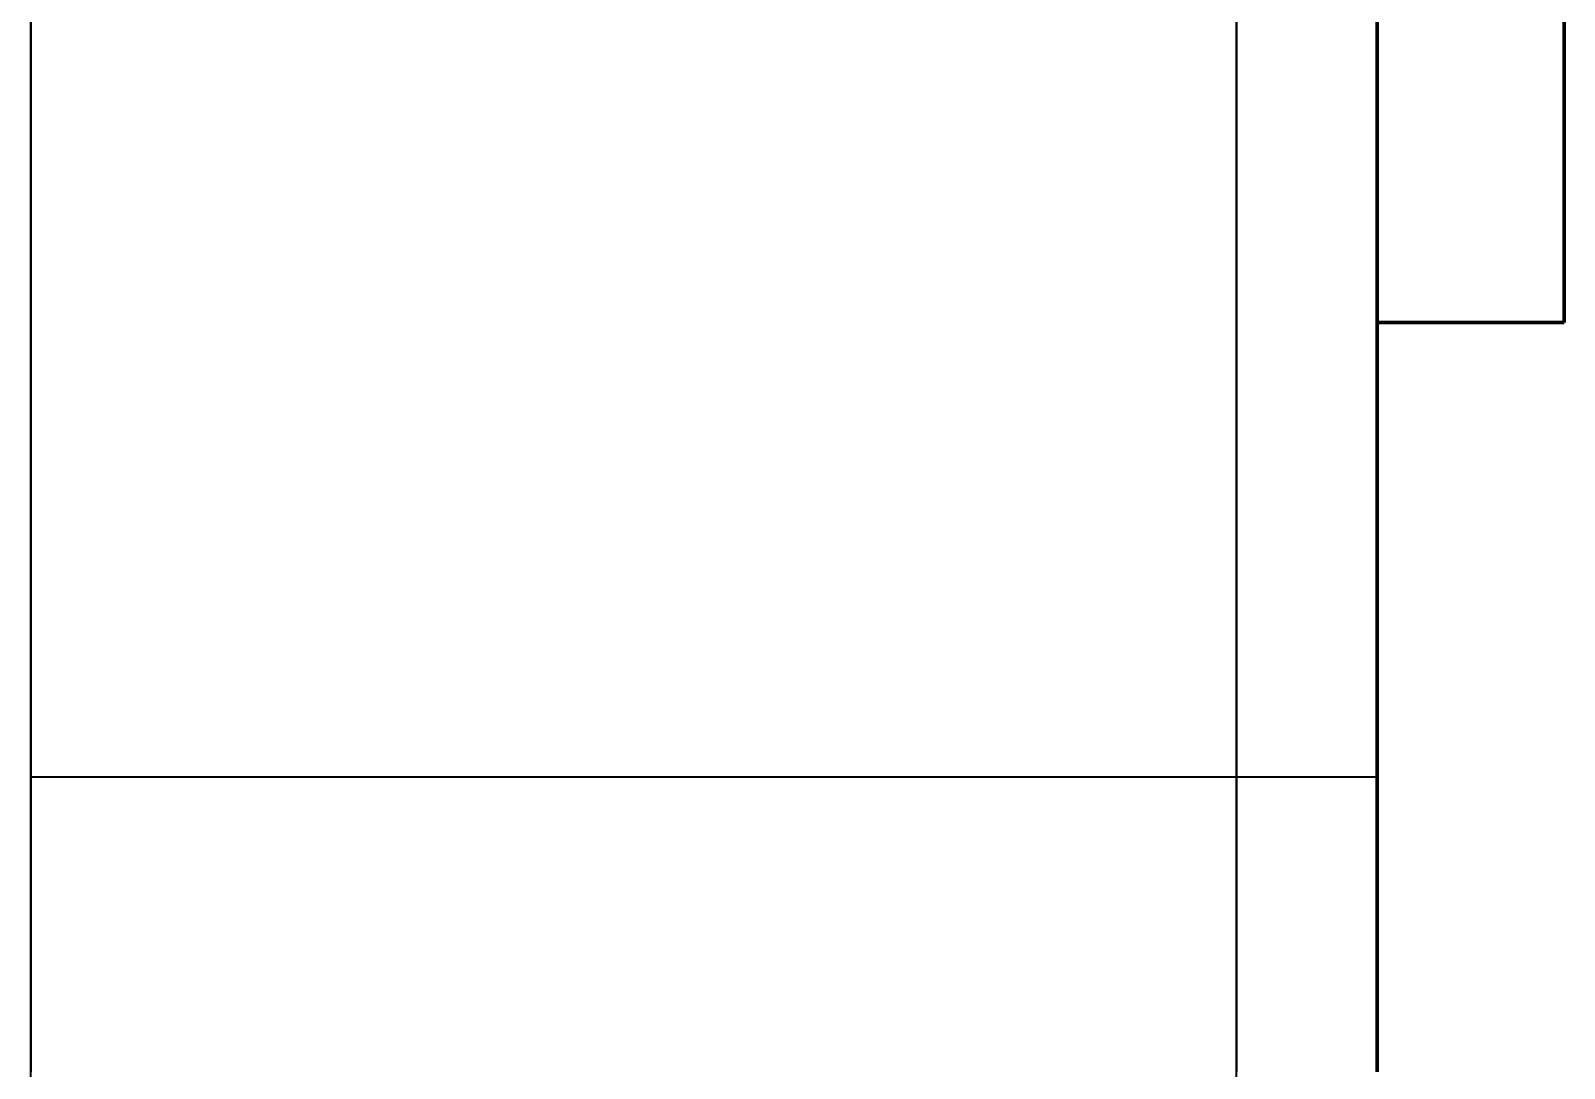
# Model space of a CAD drawing. Header units: millimetres. Extents: x 0 to 2382, y 0 to 420.
# Drawn here: x 184.725 to 188, y 106.407 to 108.623 of the extents above; entities that cross this region are included whole.
import ezdxf

# ---------------------------------------------------------------- set-up
doc = ezdxf.new("R2010")
doc.units = ezdxf.units.MM
doc.linetypes.add('IRAM-E-TRAZOS', pattern=[5, 4, -1])
doc.layers.add('01-VISIBLE', color=7, linetype='CONTINUOUS', lineweight=70)
doc.layers.add('02-OCULTA', color=4, linetype='IRAM-E-TRAZOS', lineweight=35)

msp = doc.modelspace()

# ---------------------------------------------------------------- linework, layer by layer
at = {"layer": '01-VISIBLE'}
msp.add_line((187.6, 108), (188, 108), dxfattribs=at)
for points in [[(187.6, 108.65), (187.6, 108.6), (187.6, 108.55), (187.6, 108.5), (187.6, 108.45), (187.6, 108.4), (187.6, 108.35), (187.6, 108.3), (187.6, 108.25), (187.6, 108.2), (187.6, 108.15), (187.6, 108.1), (187.6, 108.05), (187.6, 108), (187.6, 107.95), (187.6, 107.9), (187.6, 107.85), (187.6, 107.8), (187.6, 107.75), (187.6, 107.7), (187.6, 107.65), (187.6, 107.6), (187.6, 107.55), (187.6, 107.5), (187.6, 107.45), (187.6, 107.4), (187.6, 107.35), (187.6, 107.3), (187.6, 107.25), (187.6, 107.2), (187.6, 107.15), (187.6, 107.1), (187.6, 107.05), (187.6, 107), (187.6, 106.95), (187.6, 106.9), (187.6, 106.85), (187.6, 106.8), (187.6, 106.75), (187.6, 106.7), (187.6, 106.65), (187.6, 106.6), (187.6, 106.55), (187.6, 106.5), (187.6, 106.45), (187.6, 106.4)], [(188, 108.65), (188, 108.6), (188, 108.55), (188, 108.5), (188, 108.45), (188, 108.4), (188, 108.35), (188, 108.3), (188, 108.25), (188, 108.2), (188, 108.15), (188, 108.1), (188, 108.05), (188, 108)]]:
    msp.add_lwpolyline(points, dxfattribs=at)
at = {"layer": '02-OCULTA'}
msp.add_line((184.725, 107.03), (187.6, 107.03), dxfattribs=at)
for points in [[(187.6, 106.4), (187.6, 106.5), (187.6, 106.6), (187.6, 106.7), (187.6, 106.8), (187.6, 106.9), (187.6, 107), (187.6, 107.1), (187.6, 107.2), (187.6, 107.3), (187.6, 107.4), (187.6, 107.5), (187.6, 107.6), (187.6, 107.7), (187.6, 107.8), (187.6, 107.9), (187.6, 108), (187.6, 108.1), (187.6, 108.2), (187.6, 108.3), (187.6, 108.4), (187.6, 108.5), (187.6, 108.6), (187.6, 108.7)], [(184.725, 106.379), (184.725, 106.45), (184.725, 106.521), (184.725, 106.592), (184.725, 106.663), (184.725, 106.734), (184.725, 106.805), (184.725, 106.876), (184.725, 106.947), (184.725, 107.018), (184.725, 107.089), (184.725, 107.16), (184.725, 107.231), (184.725, 107.302), (184.725, 107.373), (184.725, 107.444), (184.725, 107.515), (184.725, 107.586), (184.725, 107.657), (184.725, 107.728), (184.725, 107.799), (184.725, 107.87), (184.725, 107.941), (184.725, 108.012), (184.725, 108.083), (184.725, 108.154), (184.725, 108.225), (184.725, 108.296), (184.725, 108.367), (184.725, 108.438), (184.725, 108.509), (184.725, 108.58), (184.725, 108.651)], [(184.725, 108.65), (184.725, 108.6), (184.725, 108.55), (184.725, 108.5), (184.725, 108.45), (184.725, 108.4), (184.725, 108.35), (184.725, 108.3), (184.725, 108.25), (184.725, 108.2), (184.725, 108.15), (184.725, 108.1), (184.725, 108.05), (184.725, 108), (184.725, 107.95), (184.725, 107.9), (184.725, 107.85), (184.725, 107.8), (184.725, 107.75), (184.725, 107.7), (184.725, 107.65), (184.725, 107.6), (184.725, 107.55), (184.725, 107.5), (184.725, 107.45), (184.725, 107.4), (184.725, 107.35), (184.725, 107.3), (184.725, 107.25), (184.725, 107.2), (184.725, 107.15), (184.725, 107.1), (184.725, 107.05), (184.725, 107), (184.725, 106.95), (184.725, 106.9), (184.725, 106.85), (184.725, 106.8), (184.725, 106.75), (184.725, 106.7), (184.725, 106.65), (184.725, 106.6), (184.725, 106.55), (184.725, 106.5), (184.725, 106.45), (184.725, 106.4)], [(184.725, 108.6408), (184.725, 108.5905), (184.725, 108.5402), (184.725, 108.4898), (184.725, 108.4395), (184.725, 108.3892), (184.725, 108.3388), (184.725, 108.2885), (184.725, 108.2381), (184.725, 108.1878), (184.725, 108.1375), (184.725, 108.0871), (184.725, 108.0368), (184.725, 107.9864), (184.725, 107.9361), (184.725, 107.8858), (184.725, 107.8354), (184.725, 107.7851), (184.725, 107.7347), (184.725, 107.6844), (184.725, 107.6341), (184.725, 107.5837), (184.725, 107.5334), (184.725, 107.4831), (184.725, 107.4327), (184.725, 107.3824), (184.725, 107.332), (184.725, 107.2817), (184.725, 107.2314), (184.725, 107.181), (184.725, 107.1307), (184.725, 107.0803), (184.725, 107.03)], [(184.725, 107.03), (184.725, 107.0803), (184.725, 107.1307), (184.725, 107.181), (184.725, 107.2314), (184.725, 107.2817), (184.725, 107.332), (184.725, 107.3824), (184.725, 107.4327), (184.725, 107.4831), (184.725, 107.5334), (184.725, 107.5837), (184.725, 107.6341), (184.725, 107.6844), (184.725, 107.7347), (184.725, 107.7851), (184.725, 107.8354), (184.725, 107.8858), (184.725, 107.9361), (184.725, 107.9864), (184.725, 108.0368), (184.725, 108.0871), (184.725, 108.1375), (184.725, 108.1878), (184.725, 108.2381), (184.725, 108.2885), (184.725, 108.3388), (184.725, 108.3892), (184.725, 108.4395), (184.725, 108.4898), (184.725, 108.5402), (184.725, 108.5905), (184.725, 108.6408)], [(187.3, 106.379), (187.3, 106.45), (187.3, 106.521), (187.3, 106.592), (187.3, 106.663), (187.3, 106.734), (187.3, 106.805), (187.3, 106.876), (187.3, 106.947), (187.3, 107.018), (187.3, 107.089), (187.3, 107.16), (187.3, 107.231), (187.3, 107.302), (187.3, 107.373), (187.3, 107.444), (187.3, 107.515), (187.3, 107.586), (187.3, 107.657), (187.3, 107.728), (187.3, 107.799), (187.3, 107.87), (187.3, 107.941), (187.3, 108.012), (187.3, 108.083), (187.3, 108.154), (187.3, 108.225), (187.3, 108.296), (187.3, 108.367), (187.3, 108.438), (187.3, 108.509), (187.3, 108.58), (187.3, 108.651)], [(187.3, 108.65), (187.3, 108.6), (187.3, 108.55), (187.3, 108.5), (187.3, 108.45), (187.3, 108.4), (187.3, 108.35), (187.3, 108.3), (187.3, 108.25), (187.3, 108.2), (187.3, 108.15), (187.3, 108.1), (187.3, 108.05), (187.3, 108), (187.3, 107.95), (187.3, 107.9), (187.3, 107.85), (187.3, 107.8), (187.3, 107.75), (187.3, 107.7), (187.3, 107.65), (187.3, 107.6), (187.3, 107.55), (187.3, 107.5), (187.3, 107.45), (187.3, 107.4), (187.3, 107.35), (187.3, 107.3), (187.3, 107.25), (187.3, 107.2), (187.3, 107.15), (187.3, 107.1), (187.3, 107.05), (187.3, 107), (187.3, 106.95), (187.3, 106.9), (187.3, 106.85), (187.3, 106.8), (187.3, 106.75), (187.3, 106.7), (187.3, 106.65), (187.3, 106.6), (187.3, 106.55), (187.3, 106.5), (187.3, 106.45), (187.3, 106.4)], [(187.3, 108.65), (187.3, 108.6), (187.3, 108.55), (187.3, 108.5), (187.3, 108.45), (187.3, 108.4), (187.3, 108.35), (187.3, 108.3), (187.3, 108.25), (187.3, 108.2), (187.3, 108.15), (187.3, 108.1), (187.3, 108.05), (187.3, 108), (187.3, 107.95), (187.3, 107.9), (187.3, 107.85), (187.3, 107.8), (187.3, 107.75), (187.3, 107.7), (187.3, 107.65), (187.3, 107.6), (187.3, 107.55), (187.3, 107.5), (187.3, 107.45), (187.3, 107.4), (187.3, 107.35), (187.3, 107.3), (187.3, 107.25), (187.3, 107.2), (187.3, 107.15), (187.3, 107.1), (187.3, 107.05), (187.3, 107), (187.3, 106.95), (187.3, 106.9), (187.3, 106.85), (187.3, 106.8), (187.3, 106.75), (187.3, 106.7), (187.3, 106.65), (187.3, 106.6), (187.3, 106.55), (187.3, 106.5), (187.3, 106.45), (187.3, 106.4)], [(187.3, 106.4), (187.3, 106.472), (187.3, 106.544), (187.3, 106.616), (187.3, 106.688), (187.3, 106.76), (187.3, 106.832), (187.3, 106.904), (187.3, 106.976), (187.3, 107.048), (187.3, 107.12), (187.3, 107.192), (187.3, 107.264), (187.3, 107.336), (187.3, 107.408), (187.3, 107.48), (187.3, 107.552), (187.3, 107.624), (187.3, 107.696), (187.3, 107.768), (187.3, 107.84), (187.3, 107.912), (187.3, 107.984), (187.3, 108.056), (187.3, 108.128), (187.3, 108.2), (187.3, 108.272), (187.3, 108.344), (187.3, 108.416), (187.3, 108.488), (187.3, 108.56), (187.3, 108.632)], [(187.6, 108.65), (187.6, 108.6), (187.6, 108.55), (187.6, 108.5), (187.6, 108.45), (187.6, 108.4), (187.6, 108.35), (187.6, 108.3), (187.6, 108.25), (187.6, 108.2), (187.6, 108.15), (187.6, 108.1), (187.6, 108.05), (187.6, 108), (187.6, 107.95), (187.6, 107.9), (187.6, 107.85), (187.6, 107.8), (187.6, 107.75), (187.6, 107.7), (187.6, 107.65), (187.6, 107.6), (187.6, 107.55), (187.6, 107.5), (187.6, 107.45), (187.6, 107.4), (187.6, 107.35), (187.6, 107.3), (187.6, 107.25), (187.6, 107.2), (187.6, 107.15), (187.6, 107.1), (187.6, 107.05), (187.6, 107), (187.6, 106.95), (187.6, 106.9), (187.6, 106.85), (187.6, 106.8), (187.6, 106.75), (187.6, 106.7), (187.6, 106.65), (187.6, 106.6), (187.6, 106.55), (187.6, 106.5), (187.6, 106.45), (187.6, 106.4)], [(187.6, 108.65), (187.6, 108.6), (187.6, 108.55), (187.6, 108.5), (187.6, 108.45), (187.6, 108.4), (187.6, 108.35), (187.6, 108.3), (187.6, 108.25), (187.6, 108.2), (187.6, 108.15), (187.6, 108.1), (187.6, 108.05), (187.6, 108)], [(187.6, 108), (187.6, 108.05), (187.6, 108.1), (187.6, 108.15), (187.6, 108.2), (187.6, 108.25), (187.6, 108.3), (187.6, 108.35), (187.6, 108.4), (187.6, 108.45), (187.6, 108.5), (187.6, 108.55), (187.6, 108.6), (187.6, 108.65)], [(187.6, 108.6408), (187.6, 108.5905), (187.6, 108.5402), (187.6, 108.4898), (187.6, 108.4395), (187.6, 108.3892), (187.6, 108.3388), (187.6, 108.2885), (187.6, 108.2381), (187.6, 108.1878), (187.6, 108.1375), (187.6, 108.0871), (187.6, 108.0368), (187.6, 107.9864), (187.6, 107.9361), (187.6, 107.8858), (187.6, 107.8354), (187.6, 107.7851), (187.6, 107.7347), (187.6, 107.6844), (187.6, 107.6341), (187.6, 107.5837), (187.6, 107.5334), (187.6, 107.4831), (187.6, 107.4327), (187.6, 107.3824), (187.6, 107.332), (187.6, 107.2817), (187.6, 107.2314), (187.6, 107.181), (187.6, 107.1307), (187.6, 107.0803), (187.6, 107.03)], [(187.6, 107.03), (187.6, 107.0803), (187.6, 107.1307), (187.6, 107.181), (187.6, 107.2314), (187.6, 107.2817), (187.6, 107.332), (187.6, 107.3824), (187.6, 107.4327), (187.6, 107.4831), (187.6, 107.5334), (187.6, 107.5837), (187.6, 107.6341), (187.6, 107.6844), (187.6, 107.7347), (187.6, 107.7851), (187.6, 107.8354), (187.6, 107.8858), (187.6, 107.9361), (187.6, 107.9864), (187.6, 108.0368), (187.6, 108.0871), (187.6, 108.1375), (187.6, 108.1878), (187.6, 108.2381), (187.6, 108.2885), (187.6, 108.3388), (187.6, 108.3892), (187.6, 108.4395), (187.6, 108.4898), (187.6, 108.5402), (187.6, 108.5905), (187.6, 108.6408)], [(187.6, 106.4), (187.6, 106.472), (187.6, 106.544), (187.6, 106.616), (187.6, 106.688), (187.6, 106.76), (187.6, 106.832), (187.6, 106.904), (187.6, 106.976), (187.6, 107.048), (187.6, 107.12), (187.6, 107.192), (187.6, 107.264), (187.6, 107.336), (187.6, 107.408), (187.6, 107.48), (187.6, 107.552), (187.6, 107.624), (187.6, 107.696), (187.6, 107.768), (187.6, 107.84), (187.6, 107.912), (187.6, 107.984), (187.6, 108.056), (187.6, 108.128), (187.6, 108.2), (187.6, 108.272), (187.6, 108.344), (187.6, 108.416), (187.6, 108.488), (187.6, 108.56), (187.6, 108.632)], [(188, 108), (188, 108.05), (188, 108.1), (188, 108.15), (188, 108.2), (188, 108.25), (188, 108.3), (188, 108.35), (188, 108.4), (188, 108.45), (188, 108.5), (188, 108.55), (188, 108.6), (188, 108.65)]]:
    msp.add_lwpolyline(points, dxfattribs=at)

doc.saveas('drawing.dxf')
